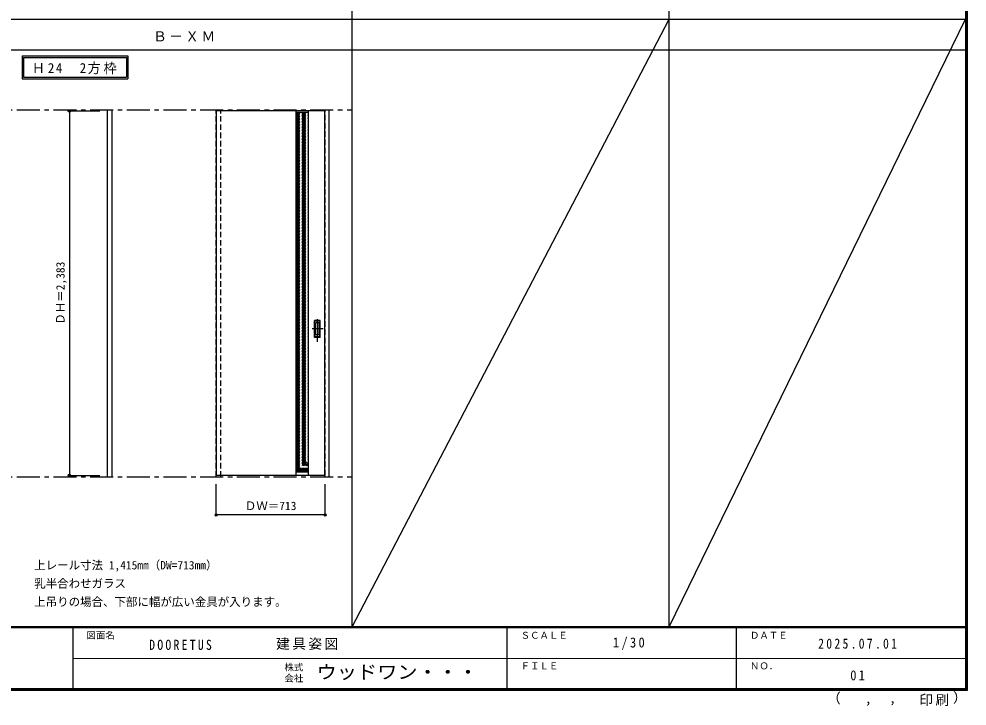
# Model space of a CAD drawing. Units: millimetres, scale not verified. Extents: x -6000 to 5700, y -4307 to 4260.
# Drawn here: x -502 to 5700, y -4307 to 186 of the extents above; entities that cross this region are included whole.
import ezdxf
from ezdxf.enums import TextEntityAlignment as Align

# ---------------------------------------------------------------- set-up
doc = ezdxf.new("R2010")
doc.units = ezdxf.units.MM
doc.header["$LTSCALE"] = 30
doc.header["$PDMODE"] = 32
doc.header["$PDSIZE"] = 15
doc.linetypes.add('CHAIN1', pattern=[8, 5, -1, 1, -1])
doc.linetypes.add('DASHED1', pattern=[1.8, 1.2, -0.6])
for name, color, linetype in [('0-1_通り芯', 7, 'CHAIN1'), ('0-2_扉', 3, 'Continuous'), ('0-3_仕上げ', 7, 'Continuous'), ('0-4_枠', 3, 'Continuous'), ('0-6_引手', 7, 'Continuous'), ('0-A_文字', 7, 'Continuous'), ('0-B_寸法', 7, 'Continuous'), ('0-C_ハッチ', 4, 'DASHED1'), ('F-1_枠', 6, 'Continuous'), ('F-A_文字', 7, 'Continuous')]:
    doc.layers.add(name, color=color, linetype=linetype)
doc.styles.add('ＭＳ ゴシック', font='')
doc.styles.get('ＭＳ ゴシック').set_extended_font_data('MS Gothic')

msp = doc.modelspace()

# ---------------------------------------------------------------- linework, layer by layer
at = {"layer": '0-1_通り芯'}
for p, q in [((-2916, -407.5), (1678, -407.5)), ((-2916, -2807.5), (1678, -2807.5))]:
    msp.add_line(p, q, dxfattribs=at)
at = {"layer": '0-2_扉'}
for p, q in [((1498, -415.5), (788, -415.5)), ((788, -415.5), (788, -2798.5)), ((1498, -2798.5), (788, -2798.5))]:
    msp.add_line(p, q, dxfattribs=at)
at = {"layer": '0-2_扉', "color": 4, "linetype": 'DASHED1'}
for p, q in [((788, -415.5), (788, -419.5)), ((1498, -415.5), (1501, -415.5))]:
    msp.add_line(p, q, dxfattribs=at)
msp.add_lwpolyline([(1498, -2798.5), (1501, -2798.5), (1501, -415.5)], dxfattribs=at)
at = {"layer": '0-3_仕上げ', "color": 3}
for p, q in [((1311, -2798.5), (1311, -415.5)), ((1391, -2798.5), (1391, -415.5))]:
    msp.add_line(p, q, dxfattribs=at)
at = {"layer": '0-3_仕上げ'}
for p, q in [((1311, -423.5), (1391, -423.5)), ((1311, -2774.5), (1391, -2774.5))]:
    msp.add_line(p, q, dxfattribs=at)
at = {"layer": '0-4_枠'}
for p, q in [((78, -2807.5), (78, -407.5)), ((108, -2807.5), (108, -407.5)), ((1498, -2807.5), (1498, -407.5)), ((1528, -2807.5), (1528, -407.5)), ((78, -2807.5), (108, -2807.5)), ((1498, -2807.5), (1528, -2807.5))]:
    msp.add_line(p, q, dxfattribs=at)
at = {"layer": '0-4_枠', "color": 4, "linetype": 'DASHED1'}
for p, q in [((788, -2807.5), (788, -407.5)), ((818, -2807.5), (818, -407.5)), ((788, -2807.5), (818, -2807.5))]:
    msp.add_line(p, q, dxfattribs=at)
at = {"layer": '0-6_引手'}
for p, q in [((1469, -1786), (1431, -1786)), ((1431, -1896), (1431, -1786)), ((1469, -1896), (1469, -1786)), ((1462.5, -1802), (1437.5, -1802)), ((1437.5, -1880), (1437.5, -1802)), ((1462.5, -1880), (1462.5, -1802)), ((1469, -1896), (1431, -1896)), ((1462.5, -1880), (1437.5, -1880))]:
    msp.add_line(p, q, dxfattribs=at)
at = {"layer": '0-6_引手', "linetype": 'DASHED1'}
for p, q in [((1434, -1892), (1434, -1790)), ((1466, -1892), (1434, -1892))]:
    msp.add_line(p, q, dxfattribs=at)
at = {"layer": '0-6_引手', "linetype": 'CHAIN1'}
for p, q in [((1450, -1926.23), (1450, -1755.38)), ((1488.07, -1841), (1415.56, -1841))]:
    msp.add_line(p, q, dxfattribs=at)
at = {"layer": '0-6_引手', "linetype": 'DASHED1'}
msp.add_lwpolyline([(1466, -1892), (1466, -1790), (1434, -1790)], dxfattribs=at)
at = {"layer": '0-A_文字'}
for p, q in [((-482, -55.5), (-482, -205.5)), ((-472, -65.5), (-472, -195.5)), ((-472, -65.5), (200.62, -65.5)), ((200.62, -65.5), (200.62, -195.5)), ((-482, -205.5), (210.62, -205.5)), ((-472, -195.5), (200.62, -195.5))]:
    msp.add_line(p, q, dxfattribs=at)
msp.add_lwpolyline([(-482, -55.5), (210.62, -55.5), (210.62, -205.5)], dxfattribs=at)
at = {"layer": '0-B_寸法', "color": 4}
for p, q in [((-172, -415.5), (28, -415.5)), ((-172, -415.5), (-172, -2798.5)), ((-172, -2798.5), (28, -2798.5)), ((1501, -3057), (1501, -2857))]:
    msp.add_line(p, q, dxfattribs=at)
msp.add_lwpolyline([(1501, -3057), (788, -3057), (788, -2857)], dxfattribs=at)
at = {"layer": '0-B_寸法'}
for p in [(-172, -415.5), (-172, -2798.5), (788, -3057), (1501, -3057)]:
    msp.add_point(p, dxfattribs=at)
at = {"layer": '0-C_ハッチ'}
for p, q in [((1311, -465.25), (1352.75, -423.5)), ((1311, -494.95), (1382.45, -423.5)), ((1311, -485.05), (1372.55, -423.5)), ((1311, -475.15), (1362.65, -423.5)), ((1311, -455.35), (1342.85, -423.5)), ((1311, -445.45), (1332.95, -423.5)), ((1311, -435.55), (1323.05, -423.5)), ((1311, -504.85), (1391, -424.85)), ((1311, -514.75), (1391, -434.75)), ((1311, -524.64), (1391, -444.64)), ((1311, -534.54), (1391, -454.54)), ((1311, -544.44), (1391, -464.44)), ((1311, -554.34), (1391, -474.34)), ((1311, -564.24), (1391, -484.24)), ((1311, -574.14), (1391, -494.14)), ((1311, -584.04), (1391, -504.04)), ((1311, -593.94), (1391, -513.94)), ((1311, -603.84), (1391, -523.84)), ((1311, -613.74), (1391, -533.74)), ((1311, -623.64), (1391, -543.64)), ((1311, -633.54), (1391, -553.54)), ((1311, -643.44), (1391, -563.44)), ((1311, -653.34), (1391, -573.34)), ((1311, -663.24), (1391, -583.24)), ((1311, -673.14), (1391, -593.14)), ((1311, -683.04), (1391, -603.04)), ((1311, -692.94), (1391, -612.94)), ((1311, -702.84), (1391, -622.84)), ((1311, -712.74), (1391, -632.74)), ((1311, -722.63), (1391, -642.63)), ((1311, -732.53), (1391, -652.53)), ((1311, -742.43), (1391, -662.43)), ((1311, -752.33), (1391, -672.33)), ((1311, -762.23), (1391, -682.23)), ((1311, -772.13), (1391, -692.13)), ((1311, -782.03), (1391, -702.03)), ((1311, -791.93), (1391, -711.93)), ((1311, -801.83), (1391, -721.83)), ((1311, -811.73), (1391, -731.73)), ((1311, -821.63), (1391, -741.63)), ((1311, -831.53), (1391, -751.53)), ((1311, -841.43), (1391, -761.43)), ((1311, -851.33), (1391, -771.33)), ((1311, -861.23), (1391, -781.23)), ((1311, -871.13), (1391, -791.13)), ((1311, -881.03), (1391, -801.03)), ((1311, -890.93), (1391, -810.93)), ((1311, -900.83), (1391, -820.83)), ((1311, -910.73), (1391, -830.73)), ((1311, -920.62), (1391, -840.62)), ((1311, -930.52), (1391, -850.52)), ((1311, -940.42), (1391, -860.42)), ((1311, -950.32), (1391, -870.32)), ((1311, -960.22), (1391, -880.22)), ((1311, -970.12), (1391, -890.12)), ((1311, -980.02), (1391, -900.02)), ((1311, -989.92), (1391, -909.92)), ((1311, -999.82), (1391, -919.82)), ((1311, -1009.72), (1391, -929.72)), ((1311, -1019.62), (1391, -939.62)), ((1311, -1029.52), (1391, -949.52)), ((1311, -1039.42), (1391, -959.42)), ((1311, -1049.32), (1391, -969.32)), ((1311, -1059.22), (1391, -979.22)), ((1311, -1069.12), (1391, -989.12)), ((1311, -1079.02), (1391, -999.02)), ((1311, -1088.92), (1391, -1008.92)), ((1311, -1098.82), (1391, -1018.82)), ((1311, -1108.72), (1391, -1028.72)), ((1311, -1118.61), (1391, -1038.61)), ((1311, -1128.51), (1391, -1048.51)), ((1311, -1138.41), (1391, -1058.41)), ((1311, -1148.31), (1391, -1068.31)), ((1311, -1158.21), (1391, -1078.21)), ((1311, -1168.11), (1391, -1088.11)), ((1311, -1178.01), (1391, -1098.01)), ((1311, -1187.91), (1391, -1107.91)), ((1311, -1197.81), (1391, -1117.81)), ((1311, -1207.71), (1391, -1127.71)), ((1311, -1217.61), (1391, -1137.61)), ((1311, -1227.51), (1391, -1147.51)), ((1311, -1237.41), (1391, -1157.41)), ((1311, -1247.31), (1391, -1167.31)), ((1311, -1257.21), (1391, -1177.21)), ((1311, -1267.11), (1391, -1187.11)), ((1311, -1277.01), (1391, -1197.01)), ((1311, -1286.91), (1391, -1206.91)), ((1311, -1296.81), (1391, -1216.81)), ((1311, -1306.7), (1391, -1226.7)), ((1311, -1316.6), (1391, -1236.6)), ((1311, -1326.5), (1391, -1246.5)), ((1311, -1336.4), (1391, -1256.4)), ((1311, -1346.3), (1391, -1266.3)), ((1311, -1356.2), (1391, -1276.2)), ((1311, -1366.1), (1391, -1286.1)), ((1311, -1376), (1391, -1296)), ((1311, -1385.9), (1391, -1305.9)), ((1311, -1395.8), (1391, -1315.8)), ((1311, -1405.7), (1391, -1325.7)), ((1311, -1415.6), (1391, -1335.6)), ((1311, -1425.5), (1391, -1345.5)), ((1311, -1435.4), (1391, -1355.4)), ((1311, -1445.3), (1391, -1365.3)), ((1311, -1455.2), (1391, -1375.2)), ((1311, -1465.1), (1391, -1385.1)), ((1311, -1475), (1391, -1395)), ((1311, -1484.9), (1391, -1404.9)), ((1311, -1494.8), (1391, -1414.8)), ((1311, -1504.69), (1391, -1424.69)), ((1311, -1514.59), (1391, -1434.59)), ((1311, -1524.49), (1391, -1444.49)), ((1311, -1534.39), (1391, -1454.39)), ((1311, -1544.29), (1391, -1464.29)), ((1311, -1554.19), (1391, -1474.19)), ((1311, -1564.09), (1391, -1484.09)), ((1311, -1573.99), (1391, -1493.99)), ((1311, -1583.89), (1391, -1503.89)), ((1311, -1593.79), (1391, -1513.79)), ((1311, -1603.69), (1391, -1523.69)), ((1311, -1613.59), (1391, -1533.59)), ((1311, -1623.49), (1391, -1543.49)), ((1311, -1633.39), (1391, -1553.39)), ((1311, -1643.29), (1391, -1563.29)), ((1311, -1653.19), (1391, -1573.19)), ((1311, -1663.09), (1391, -1583.09)), ((1311, -1672.99), (1391, -1592.99)), ((1311, -1682.89), (1391, -1602.89)), ((1311, -1692.79), (1391, -1612.79)), ((1311, -1702.68), (1391, -1622.68)), ((1311, -1712.58), (1391, -1632.58)), ((1311, -1722.48), (1391, -1642.48)), ((1311, -1732.38), (1391, -1652.38)), ((1311, -1742.28), (1391, -1662.28)), ((1311, -1752.18), (1391, -1672.18)), ((1311, -1762.08), (1391, -1682.08)), ((1311, -1771.98), (1391, -1691.98)), ((1311, -1781.88), (1391, -1701.88)), ((1311, -1791.78), (1391, -1711.78)), ((1311, -1801.68), (1391, -1721.68)), ((1311, -1811.58), (1391, -1731.58)), ((1311, -1821.48), (1391, -1741.48)), ((1311, -1831.38), (1391, -1751.38)), ((1311, -1841.28), (1391, -1761.28)), ((1311, -1851.18), (1391, -1771.18)), ((1311, -1861.08), (1391, -1781.08)), ((1311, -1870.98), (1391, -1790.98)), ((1311, -1880.88), (1391, -1800.88)), ((1311, -1890.78), (1391, -1810.78)), ((1311, -1900.67), (1391, -1820.67)), ((1311, -1910.57), (1391, -1830.57)), ((1311, -1920.47), (1391, -1840.47)), ((1311, -1930.37), (1391, -1850.37)), ((1311, -1940.27), (1391, -1860.27)), ((1311, -1950.17), (1391, -1870.17)), ((1311, -1960.07), (1391, -1880.07)), ((1311, -1969.97), (1391, -1889.97)), ((1311, -1979.87), (1391, -1899.87)), ((1311, -1989.77), (1391, -1909.77)), ((1311, -1999.67), (1391, -1919.67)), ((1311, -2009.57), (1391, -1929.57)), ((1311, -2019.47), (1391, -1939.47)), ((1311, -2029.37), (1391, -1949.37)), ((1311, -2039.27), (1391, -1959.27)), ((1311, -2049.17), (1391, -1969.17)), ((1311, -2059.07), (1391, -1979.07)), ((1311, -2068.97), (1391, -1988.97)), ((1311, -2078.87), (1391, -1998.87)), ((1311, -2088.77), (1391, -2008.77)), ((1311, -2098.66), (1391, -2018.66)), ((1311, -2108.56), (1391, -2028.56)), ((1311, -2118.46), (1391, -2038.46)), ((1311, -2128.36), (1391, -2048.36)), ((1311, -2138.26), (1391, -2058.26)), ((1311, -2148.16), (1391, -2068.16)), ((1311, -2158.06), (1391, -2078.06)), ((1311, -2167.96), (1391, -2087.96)), ((1311, -2177.86), (1391, -2097.86)), ((1311, -2187.76), (1391, -2107.76)), ((1311, -2197.66), (1391, -2117.66)), ((1311, -2207.56), (1391, -2127.56)), ((1311, -2217.46), (1391, -2137.46)), ((1311, -2227.36), (1391, -2147.36)), ((1311, -2237.26), (1391, -2157.26)), ((1311, -2247.16), (1391, -2167.16)), ((1311, -2257.06), (1391, -2177.06)), ((1311, -2266.96), (1391, -2186.96)), ((1311, -2276.86), (1391, -2196.86)), ((1311, -2286.75), (1391, -2206.75)), ((1311, -2296.65), (1391, -2216.65)), ((1311, -2306.55), (1391, -2226.55)), ((1311, -2316.45), (1391, -2236.45)), ((1311, -2326.35), (1391, -2246.35)), ((1311, -2336.25), (1391, -2256.25)), ((1311, -2346.15), (1391, -2266.15)), ((1311, -2356.05), (1391, -2276.05)), ((1311, -2365.95), (1391, -2285.95)), ((1311, -2375.85), (1391, -2295.85)), ((1311, -2385.75), (1391, -2305.75)), ((1311, -2395.65), (1391, -2315.65)), ((1311, -2405.55), (1391, -2325.55)), ((1311, -2415.45), (1391, -2335.45)), ((1311, -2425.35), (1391, -2345.35)), ((1311, -2435.25), (1391, -2355.25)), ((1311, -2445.15), (1391, -2365.15)), ((1311, -2455.05), (1391, -2375.05)), ((1311, -2464.95), (1391, -2384.95)), ((1311, -2474.85), (1391, -2394.85)), ((1311, -2484.74), (1391, -2404.74)), ((1311, -2494.64), (1391, -2414.64)), ((1311, -2504.54), (1391, -2424.54)), ((1311, -2514.44), (1391, -2434.44)), ((1311, -2524.34), (1391, -2444.34)), ((1311, -2534.24), (1391, -2454.24)), ((1311, -2544.14), (1391, -2464.14)), ((1311, -2554.04), (1391, -2474.04)), ((1311, -2563.94), (1391, -2483.94)), ((1311, -2573.84), (1391, -2493.84)), ((1311, -2583.74), (1391, -2503.74)), ((1311, -2593.64), (1391, -2513.64)), ((1311, -2603.54), (1391, -2523.54)), ((1311, -2613.44), (1391, -2533.44)), ((1311, -2623.34), (1391, -2543.34)), ((1311, -2633.24), (1391, -2553.24)), ((1311, -2643.14), (1391, -2563.14)), ((1311, -2653.04), (1391, -2573.04)), ((1311, -2662.94), (1391, -2582.94)), ((1311, -2672.84), (1391, -2592.84)), ((1311, -2682.73), (1391, -2602.73)), ((1311, -2692.63), (1391, -2612.63)), ((1311, -2702.53), (1391, -2622.53)), ((1311, -2712.43), (1391, -2632.43)), ((1311, -2722.33), (1391, -2642.33)), ((1311, -2732.23), (1391, -2652.23)), ((1311, -2742.13), (1391, -2662.13)), ((1311, -2752.03), (1391, -2672.03)), ((1311, -2761.93), (1391, -2681.93)), ((1311, -2771.83), (1391, -2691.83)), ((1318.23, -2774.5), (1391, -2701.73)), ((1328.13, -2774.5), (1391, -2711.63)), ((1338.03, -2774.5), (1391, -2721.53)), ((1347.93, -2774.5), (1391, -2731.43)), ((1357.83, -2774.5), (1391, -2741.33)), ((1367.73, -2774.5), (1391, -2751.23)), ((1377.63, -2774.5), (1391, -2761.13)), ((1387.53, -2774.5), (1391, -2771.03))]:
    msp.add_line(p, q, dxfattribs=at)
at = {"layer": 'F-1_枠'}
for p, q in [((1678, -3790), (1678, 4175)), ((3752, -3790), (3752, 4175)), ((5690, 4175), (5690, -4205)), ((5695, 4175), (5695, -4205)), ((5700, 4175), (5700, -4205)), ((-6000, 184.5), (5700, 184.5)), ((-6000, -15.5), (5700, -15.5)), ((5700, -3790), (-6000, -3790)), ((5700, -3795), (-6000, -3795)), ((-150, -3795), (-150, -4195)), ((2690, -3795), (2690, -4195)), ((4190, -3795), (4190, -4195)), ((-150, -3995), (5690, -3995.01)), ((5700, -4195), (-6000, -4195)), ((5700, -4200), (-6000, -4200)), ((5700, -4205), (-6000, -4205))]:
    msp.add_line(p, q, dxfattribs=at)
at = {"layer": 'F-A_文字'}
for p, q in [((1678, -3790), (3752, 184.5)), ((3752, -3790), (5690, 184.5))]:
    msp.add_line(p, q, dxfattribs=at)

# ---------------------------------------------------------------- texts
at = {"layer": '0-A_文字', "style": 'ＭＳ ゴシック'}
for s, p in [('上レール寸法 1,415mm（DW=713mm）', (-402, -3430)), ('乳半合わせガラス', (-402, -3550)), ('上吊りの場合、下部に幅が広い金具が入ります。', (-402, -3670))]:
    msp.add_text(s, height=54.99, dxfattribs=at).set_placement(p, align=Align.BOTTOM_LEFT)
at = {"layer": '0-A_文字', "char_height": 65.98, "attachment_point": 7, "style": 'ＭＳ ゴシック'}
for s, insert in [('\\T1.17;Ｂ－ＸＭ', (375.5, 39.5)), ('\\T1.22;\\W0.95;Ｈ24\u30002方枠', (-417.34, -175.5))]:
    msp.add_mtext(s, dxfattribs=dict(at, insert=insert))
at = {"layer": '0-B_寸法', "style": 'ＭＳ ゴシック'}
msp.add_text('ＤＨ＝2,383', height=54.99, rotation=90, dxfattribs=at).set_placement((-187, -1813.25), align=Align.BOTTOM_LEFT)
msp.add_text('ＤＷ＝713', height=54.99, dxfattribs=at).set_placement((975.75, -3042), align=Align.BOTTOM_LEFT)
at = {"layer": 'F-A_文字', "style": 'ＭＳ ゴシック'}
for s, height, p in [('図面名', 43.99, (-60, -3880)), ('ＳＣＡＬＥ', 43.99, (2780, -3880)), ('ＤＡＴＥ', 43.99, (4280, -3880)), ('株式', 43.99, (1235, -4089)), ('ＦＩＬＥ', 43.99, (2780, -4080)), ('ＮＯ．', 43.99, (4280, -4080)), ('会社', 43.99, (1235, -4161)), ('（', 65.98, (4784.03, -4308.31)), ('）', 65.98, (5608.4, -4304.13)), (',', 65.98, (5031.28, -4308.31)), (',', 65.98, (5190.2, -4305.53))]:
    msp.add_text(s, height=height, dxfattribs=at).set_placement(p, align=Align.BOTTOM_LEFT)
at = {"layer": 'F-A_文字', "style": 'ＭＳ ゴシック', "width": 1.1}
msp.add_text('ウッドワン・・・', height=87.98, dxfattribs=at).set_placement((1445, -4155), align=Align.BOTTOM_LEFT)
at = {"layer": 'F-A_文字', "char_height": 65.98, "attachment_point": 7, "style": 'ＭＳ ゴシック'}
for s, insert in [('\\T1.39;\\W0.85;DOORETUS', (350, -3940.79)), ('\\T1.17;建具姿図', (1180.42, -3940)), ('\\T1.38;\\W0.9;1/30', (3383.75, -3940)), ('\\T1.39;\\W0.85;2025.07.01', (4726.25, -3932.5)), ('\\T1.36;\\W0.9;01', (4936.25, -4140)), ('\\T1.17;印刷', (5388.15, -4306.92))]:
    msp.add_mtext(s, dxfattribs=dict(at, insert=insert))

doc.saveas('drawing.dxf')
